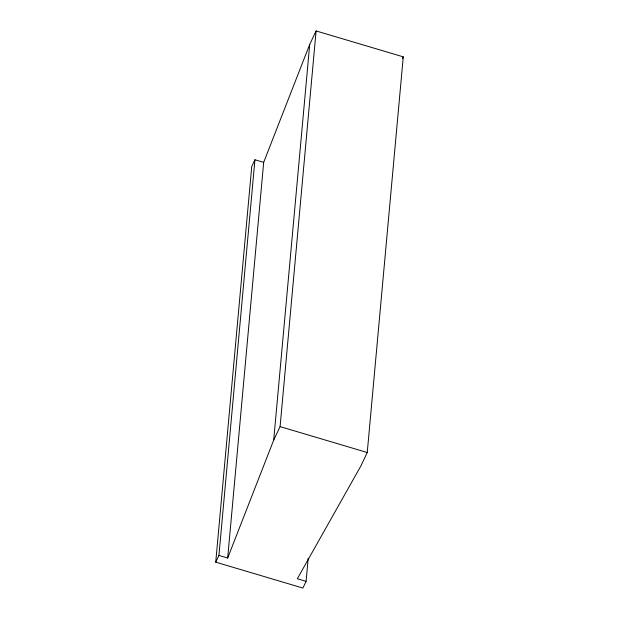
<?xml version="1.0" encoding="UTF-8"?>
<svg xmlns="http://www.w3.org/2000/svg" width="619" height="619" viewBox="0 0 619 619"><rect width="100%" height="100%" fill="white"/><g stroke="black" fill="none" stroke-linecap="round" stroke-linejoin="round"><path stroke-width="0.93" d="M308.192 558.222L306.096 581.326L302.9 588.05L215.737 562.16L251.747 166.488L254.935 159.764L263.679 162.356L227.676 558.029L218.933 555.429L254.935 159.764M227.676 558.029L273.706 440.07L309.717 44.406L316.1 30.95L403.263 56.84L367.253 452.512L360.869 465.968L297.352 578.726L306.096 581.326M273.706 440.07L280.09 426.623L316.1 30.95M263.679 162.356L309.717 44.406M402.466 58.526L403.263 56.84M215.737 562.16L218.933 555.429M280.09 426.623L367.253 452.512"/></g></svg>
